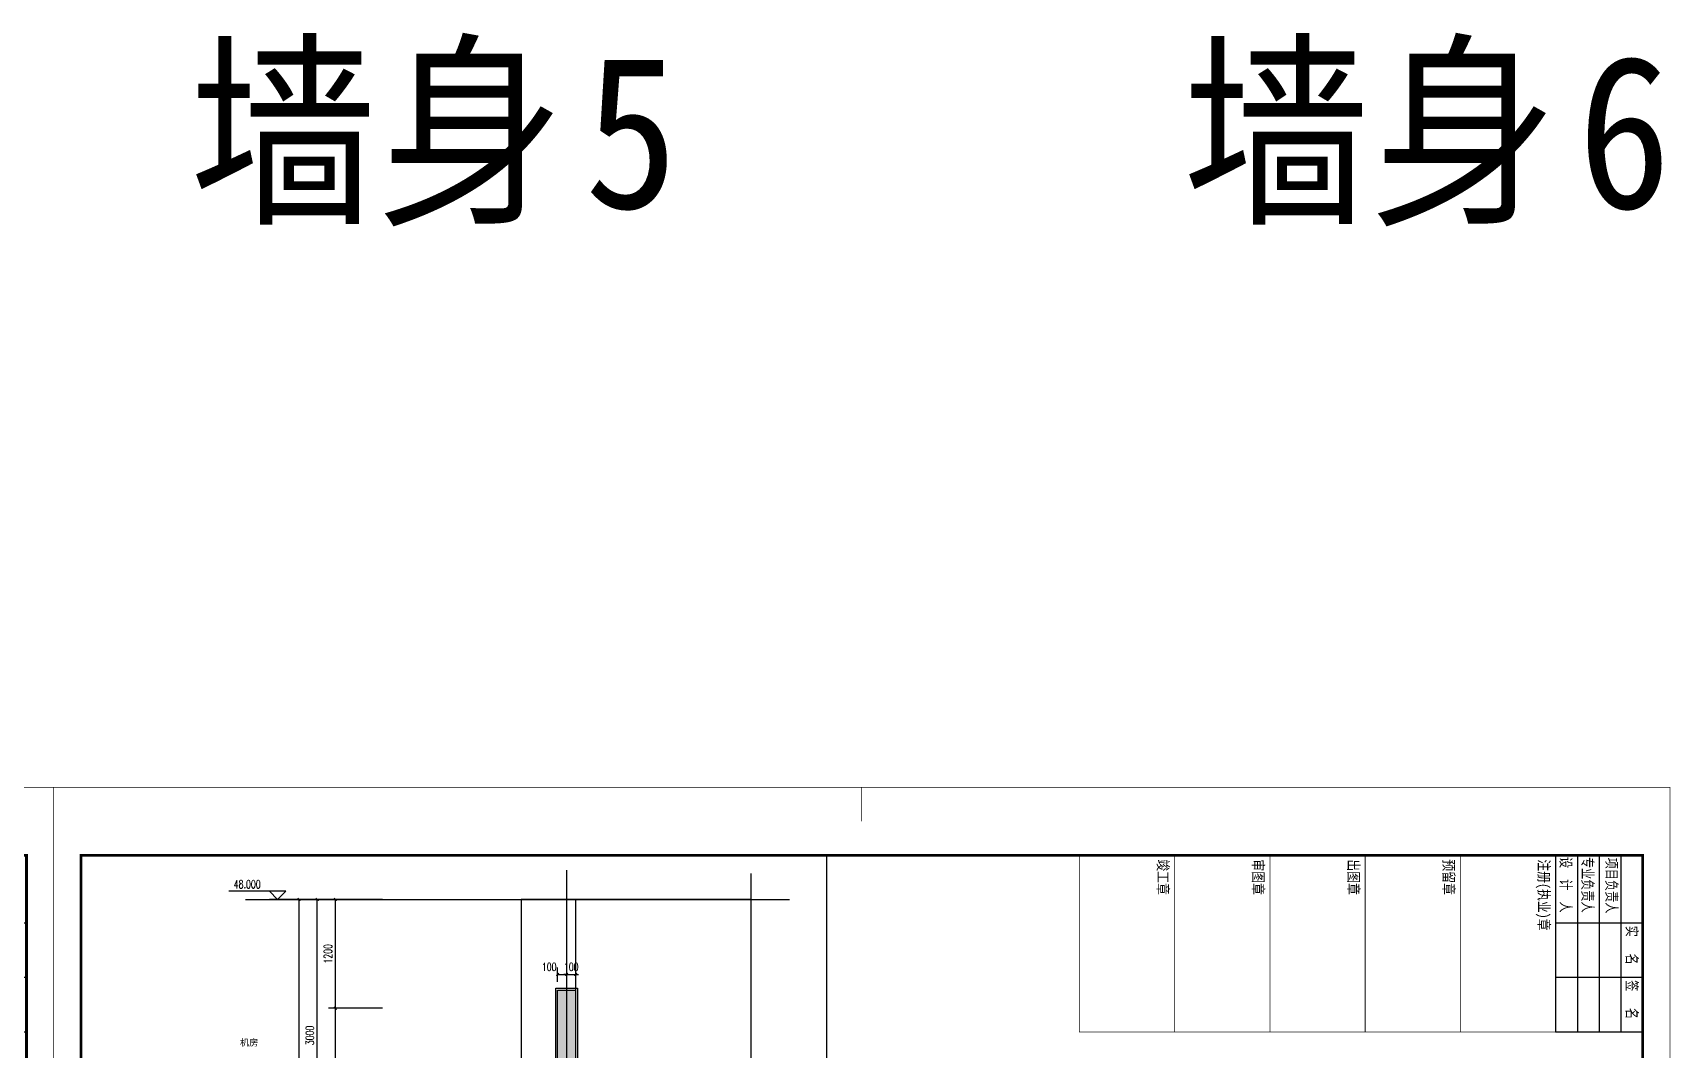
# Model space of a CAD drawing. Extents: x 1738711 to 2346805, y 1189731 to 2516152.
# Drawn here: x 1933242 to 1951297, y 1240742 to 1251951 of the extents above; entities that cross this region are included whole.
import ezdxf
from ezdxf.enums import TextEntityAlignment as Align

# ---------------------------------------------------------------- set-up
doc = ezdxf.new("R2010")
doc.units = 0
doc.header["$LTSCALE"] = 1000
doc.header["$MEASUREMENT"] = 0
for name, color, linetype in [('DIM_ELEV', 3, 'Continuous'), ('DIM_SYMB', 3, 'Continuous'), ('DOTE', 1, 'Continuous'), ('HZ', 7, 'Continuous'), ('PUB_DIM', 3, 'Continuous'), ('PUB_HATCH', 8, 'Continuous'), ('PUB_TEXT', 7, 'Continuous'), ('TK', 4, 'Continuous'), ('WALL', 40, 'Continuous'), ('切线', 35, 'Continuous'), ('看线', 8, 'Continuous')]:
    doc.layers.add(name, color=color, linetype=linetype)
doc.styles.add('_TCH_DIM', font='SIMPLEX', dxfattribs={"bigfont": 'GBCBIG'})
doc.styles.add('_TCH_DIM_T3', font='SIMPLEX', dxfattribs={"width": 0.705882, "bigfont": 'GBCBIG'})
doc.styles.add('STW', font='simhei_0.ttf')
doc.styles.add('宋体', font='SIMSUN.TTF', dxfattribs={"width": 0.75})
doc.styles.add('黑体', font='simhei_0.ttf', dxfattribs={"width": 0.9})
doc.dimstyles.new('_TCH_ARCH&&30', dxfattribs={"dimtxt": 89.25, "dimasz": 30, "dimexe": 75, "dimexo": 90, "dimgap": 37.875, "dimtad": 1, "dimdec": 0, "dimzin": 0, "dimdsep": 46, "dimtxsty": '_TCH_DIM_T3', "dimblk": 'ARCHTICK', "dimcen": 0.09, "dimclrt": 7, "dimazin": 2, "dimtfac": 1, "dimtdec": 0, "dimtix": 1, "dimtmove": 2, "dimatfit": 3, "dimfxl": 20, "dimtolj": 1, "dimtzin": 0, "dimarcsym": 0})

# ---------------------------------------------------------------- blocks, each defined once
blk = doc.blocks.new('章')
at = {"layer": 'TK', "color": 7, "const_width": 0.25}
for points in [[(0, 0), (65, 0), (65, -35), (0, -35)], [(0, -35), (65, -35), (65, -70), (0, -70)], [(0, -70), (65, -70), (65, -105), (0, -105)], [(0, -105), (65, -105), (65, -140), (0, -140)], [(0, -140), (65, -140), (65, -175), (0, -175)]]:
    blk.add_lwpolyline(points, close=True, dxfattribs=at)
at = {"layer": 'TK', "color": 7, "style": '宋体', "width": 0.8}
for s, p in [('注册(执业)章', (1.51, -6.28)), ('预留章', (1.51, -41.28)), ('出图章', (1.51, -76.28)), ('审图章', (1.51, -111.28)), ('竣工章', (1.51, -146.28))]:
    blk.add_text(s, height=4, dxfattribs=at).set_placement(p)
blk = doc.blocks.new('hjashrtahreahe')
for points in [[(2500, 58400), (9000, 58400)], [(2500, 58400), (2500, 55200)], [(5000, 58400), (5000, 55200)], [(7000, 58400), (7000, 55200)], [(9000, 58400), (9000, 55200)], [(2500, 57600), (9000, 57600)], [(2500, 56800), (9000, 56800)], [(2500, 56000), (9000, 56000)], [(2500, 55200), (9000, 55200)]]:
    blk.add_lwpolyline(points)
at = {"const_width": 25}
for points in [[(500, 29700), (0, 29700)], [(1250, 29700), (0, 29700)]]:
    blk.add_lwpolyline(points, dxfattribs=at)
at = {"layer": 'TK', "color": 7, "const_width": 25}
for points in [[(0, 59400), (84100, 59400), (84100, 0), (0, 0)], [(9000, 55200), (2500, 55200), (2500, 58400), (9000, 58400)]]:
    blk.add_lwpolyline(points, close=True, dxfattribs=at)
at = {"layer": 'TK', "color": 3, "const_width": 100}
blk.add_lwpolyline([(2500, 1000), (2500, 58400), (83100, 58400), (83100, 1000)], close=True, dxfattribs=at)
at = {"xscale": 100, "yscale": 100, "zscale": 100}
blk.add_blockref('章', (2500, 55200), dxfattribs=at)
at = {"style": '宋体', "width": 0.75}
for s, p in [('实   名', (5092, 57806)), ('签   名', (7092, 57806)), ('项目负责人', (2592, 57061)), ('专业负责人', (2565, 56178)), ('设  计  人', (2565, 55378))]:
    blk.add_text(s, height=400, dxfattribs=at).set_placement(p)
at = {"layer": 'TK', "style": '宋体', "width": 0.75}
for tag, height, p in [('项目负责人', 350, (6003, 57089)), ('专业负责人', 350, (6003, 56224)), ('设计人', 350, (6003, 55419)), ('版号1', 250, (77304, 22193)), ('时间1', 250, (82405, 22193)), ('版号2', 250, (77304, 21593)), ('时间2', 250, (82405, 21593)), ('版号3', 250, (77304, 20993)), ('时间3', 250, (82405, 20993)), ('建筑会签', 0.0001, (78978, 2403)), ('电气会签', 0.0001, (82128, 2403)), ('结构会签', 0.0001, (78978, 1803)), ('给排水会签', 0.0001, (78978, 1250)), ('暖通会签', 0.0001, (82128, 1803)), ('智能化会签', 0.0001, (82128, 1250))]:
    blk.add_attdef(tag, text='', height=height, dxfattribs=at).set_placement(p, align=Align.CENTER)
for tag, p in [('合作设计单位', (80816, 48986)), ('版号说明1', (79854, 22318)), ('版号说明2', (79854, 21718)), ('版号说明3', (79854, 21118)), ('浙江绿储科技有限公司', (80545, 16036)), ('百兆瓦级集中式熔盐储能关键', (80545, 14953)), ('设备研发及制造基地项目', (80545, 14603)), ('1#研发楼', (80545, 13636)), ('图名', (80545, 12436)), ('工程编号', (78978, 11461)), ('子项编号', (82128, 11461)), ('建筑', (78978, 10711)), ('图号', (82128, 10711)), ('施工图', (78978, 9961)), ('2023.03', (82128, 9961)), ('审定', (79353, 8461)), ('审核', (79353, 7711)), ('工程负责', (79353, 6961)), ('专业负责', (79353, 6211)), ('设计', (79353, 5461)), ('制图', (79353, 4711)), ('校对', (79353, 3961))]:
    blk.add_attdef(tag, text='', height=250, dxfattribs=at).set_placement(p, align=Align.MIDDLE_CENTER)
blk = doc.blocks.new('_ArchTick')
at = {"color": 0, "linetype": 'ByBlock', "const_width": 0.4}
blk.add_lwpolyline([(-0.5, -0.5), (0.5, 0.5)], dxfattribs=at)
blk = doc.blocks.new('*D380')
at = {"layer": 'Defpoints', "color": 0, "transparency": 16777216}
for p in [(1939129, 1241567), (1939029, 1241394), (1939129, 1241394)]:
    blk.add_point(p, dxfattribs=at)
at = {"layer": 'PUB_DIM', "color": 0, "lineweight": -2, "transparency": 16777216}
for p, q in [((1939029, 1241484), (1939029, 1241642)), ((1939129, 1241484), (1939129, 1241642)), ((1939029, 1241567), (1939129, 1241567))]:
    blk.add_line(p, q, dxfattribs=at)
at = {"layer": 'PUB_DIM', "color": 0, "lineweight": -2, "transparency": 16777216, "xscale": 30, "yscale": 30, "zscale": 30, "rotation": 180}
blk.add_blockref('_ArchTick', (1939029, 1241567), dxfattribs=at)
at = {"layer": 'PUB_DIM', "color": 0, "lineweight": -2, "transparency": 16777216, "xscale": 30, "yscale": 30, "zscale": 30}
blk.add_blockref('_ArchTick', (1939129, 1241567), dxfattribs=at)
at = {"layer": 'PUB_DIM', "color": 7, "transparency": 16777216, "insert": (1938936, 1241650), "char_height": 89.2, "attachment_point": 5, "style": '_TCH_DIM_T3'}
blk.add_mtext('\\A1;100', dxfattribs=at)
blk = doc.blocks.new('*D381')
at = {"layer": 'Defpoints', "color": 0, "transparency": 16777216}
for p in [(1939229, 1241567), (1939129, 1241394), (1939229, 1241394)]:
    blk.add_point(p, dxfattribs=at)
at = {"layer": 'PUB_DIM', "color": 0, "lineweight": -2, "transparency": 16777216}
for p, q in [((1939129, 1241484), (1939129, 1241642)), ((1939229, 1241484), (1939229, 1241642)), ((1939129, 1241567), (1939099, 1241567)), ((1939129, 1241567), (1939229, 1241567)), ((1939229, 1241567), (1939259, 1241567))]:
    blk.add_line(p, q, dxfattribs=at)
at = {"layer": 'PUB_DIM', "color": 0, "lineweight": -2, "transparency": 16777216, "xscale": 30, "yscale": 30, "zscale": 30}
blk.add_blockref('_ArchTick', (1939129, 1241567), dxfattribs=at)
at = {"layer": 'PUB_DIM', "color": 0, "lineweight": -2, "transparency": 16777216, "xscale": 30, "yscale": 30, "zscale": 30, "rotation": 180}
blk.add_blockref('_ArchTick', (1939229, 1241567), dxfattribs=at)
at = {"layer": 'PUB_DIM', "color": 7, "transparency": 16777216, "insert": (1939179, 1241650), "char_height": 89.2, "attachment_point": 5, "style": '_TCH_DIM_T3'}
blk.add_mtext('\\A1;100', dxfattribs=at)
blk = doc.blocks.new('*D1116')
at = {"layer": 'Defpoints', "color": 0, "transparency": 16777216}
for p in [(1936579, 1241194), (1937188, 1241194), (1937188, 1239394)]:
    blk.add_point(p, dxfattribs=at)
at = {"layer": 'PUB_DIM', "color": 0, "lineweight": -2, "transparency": 16777216}
for p, q in [((1937098, 1241194), (1936504, 1241194)), ((1936579, 1239394), (1936579, 1241194)), ((1937098, 1239394), (1936504, 1239394))]:
    blk.add_line(p, q, dxfattribs=at)
at = {"layer": 'PUB_DIM', "color": 0, "lineweight": -2, "transparency": 16777216, "xscale": 30, "yscale": 30, "zscale": 30}
for p, rotation in [((1936579, 1241194), 90), ((1936579, 1239394), 270)]:
    blk.add_blockref('_ArchTick', p, dxfattribs=dict(at, rotation=rotation))
at = {"layer": 'PUB_DIM', "color": 7, "transparency": 16777216, "insert": (1936497, 1240294), "char_height": 89.2, "attachment_point": 5, "rotation": 90, "style": '_TCH_DIM_T3'}
blk.add_mtext('\\A1;1800', dxfattribs=at)
blk = doc.blocks.new('*D1117')
at = {"layer": 'Defpoints', "color": 0, "transparency": 16777216}
for p in [(1936579, 1242394), (1937188, 1242394), (1937188, 1241194)]:
    blk.add_point(p, dxfattribs=at)
at = {"layer": 'PUB_DIM', "color": 0, "lineweight": -2, "transparency": 16777216}
for p, q in [((1937098, 1242394), (1936504, 1242394)), ((1936579, 1241194), (1936579, 1242394)), ((1937098, 1241194), (1936504, 1241194))]:
    blk.add_line(p, q, dxfattribs=at)
at = {"layer": 'PUB_DIM', "color": 0, "lineweight": -2, "transparency": 16777216, "xscale": 30, "yscale": 30, "zscale": 30}
for p, rotation in [((1936579, 1242394), 90), ((1936579, 1241194), 270)]:
    blk.add_blockref('_ArchTick', p, dxfattribs=dict(at, rotation=rotation))
at = {"layer": 'PUB_DIM', "color": 7, "transparency": 16777216, "insert": (1936497, 1241794), "char_height": 89.2, "attachment_point": 5, "rotation": 90, "style": '_TCH_DIM_T3'}
blk.add_mtext('\\A1;1200', dxfattribs=at)
blk = doc.blocks.new('*D1124')
at = {"layer": 'Defpoints', "color": 0, "transparency": 16777216}
for p in [(1936379, 1242394), (1937188, 1242394), (1937188, 1239394)]:
    blk.add_point(p, dxfattribs=at)
at = {"layer": 'PUB_DIM', "color": 0, "lineweight": -2, "transparency": 16777216}
for p, q in [((1937098, 1242394), (1936304, 1242394)), ((1936379, 1239394), (1936379, 1242394)), ((1937098, 1239394), (1936304, 1239394))]:
    blk.add_line(p, q, dxfattribs=at)
at = {"layer": 'PUB_DIM', "color": 0, "lineweight": -2, "transparency": 16777216, "xscale": 30, "yscale": 30, "zscale": 30}
for p, rotation in [((1936379, 1242394), 90), ((1936379, 1239394), 270)]:
    blk.add_blockref('_ArchTick', p, dxfattribs=dict(at, rotation=rotation))
at = {"layer": 'PUB_DIM', "color": 7, "transparency": 16777216, "insert": (1936297, 1240894), "char_height": 89.2, "attachment_point": 5, "rotation": 90, "style": '_TCH_DIM_T3'}
blk.add_mtext('\\A1;3000', dxfattribs=at)
blk = doc.blocks.new('*D1125')
at = {"layer": 'Defpoints', "color": 0, "transparency": 16777216}
for p in [(1936179, 1242394), (1937188, 1242394), (1937188, 1221594)]:
    blk.add_point(p, dxfattribs=at)
at = {"layer": 'PUB_DIM', "color": 0, "lineweight": -2, "transparency": 16777216}
for p, q in [((1937098, 1242394), (1936104, 1242394)), ((1936179, 1221594), (1936179, 1242394)), ((1937098, 1221594), (1936104, 1221594))]:
    blk.add_line(p, q, dxfattribs=at)
at = {"layer": 'PUB_DIM', "color": 0, "lineweight": -2, "transparency": 16777216, "xscale": 30, "yscale": 30, "zscale": 30}
for p, rotation in [((1936179, 1242394), 90), ((1936179, 1221594), 270)]:
    blk.add_blockref('_ArchTick', p, dxfattribs=dict(at, rotation=rotation))
at = {"layer": 'PUB_DIM', "color": 7, "transparency": 16777216, "insert": (1936097, 1231994), "char_height": 89.2, "attachment_point": 5, "rotation": 90, "style": '_TCH_DIM_T3'}
blk.add_mtext('\\A1;48300', dxfattribs=at)

msp = doc.modelspace()

# ---------------------------------------------------------------- hatches: boundary and pattern name
at = {"layer": 'PUB_HATCH'}
h = msp.add_hatch(dxfattribs=at)
h.set_pattern_fill('钢筋混凝土', color=256, scale=20, style=0)
h.set_pattern_definition([(45, (-300164.23, -150941.136), (-35.3553391, 35.3553391), []), (50, (-300164.23, -150941.14), (143.4520365, -12.550427), [15, -165]), (355, (-300164.23, -150941.14), (-27.750267, 150.438427), [12, -132]), (100.4514, (-300152.28, -150942.18), (115.701876, 137.8879084), [12.748038, -140.228422]), (46.1842, (-300164.23, -150901.14), (213.44821, -33.103803), [22.5, -247.5]), (96.6356, (-300146.44, -150903.9), (186.932541, 194.823574), [19.122058, -210.3426]), (351.1842, (-300164.23, -150901.14), (186.932389, 194.82372), [18, -198]), (21, (-300144.23, -150911.14), (119.3814104, -80.523778), [15, -165]), (326, (-300144.23, -150911.14), (48.663066, 145.030009), [12, -132]), (71.4514, (-300134.28, -150917.85), (168.044526, 64.506099), [12.748038, -140.228422]), (37.5, (-300164.23, -150941.136), (2.4319711, 66.5787708), [0, -130.4, 0, -134, 0, -132.5]), (7.5, (-300164.23, -150941.14), (52.6139075, 78.8823424), [0, -76.4, 0, -127.4, 0, -50.5]), (327.5, (-300208.83, -150941.136), (106.7644872, -4.5109743), [0, -50, 0, -156, 0, -207]), (317.5, (-300228.83, -150941.14), (116.637234, 20.0209965), [0, -65, 0, -103.6, 0, -147])])
h.paths.add_polyline_path([(1941163.2, 1239394.4), (1939228.8, 1239394.4), (1939228.8, 1239914.4), (1939308.8, 1239914.4), (1939308.8, 1239994.4), (1939228.8, 1239994.4), (1939228.8, 1241394.4), (1939028, 1241394.4), (1939028, 1239394.4), (1938928.8, 1239394.4), (1938928.8, 1239294.4), (1939005.6, 1239294.4), (1939028.8, 1239294.4), (1939028.8, 1238794.4), (1938928.8, 1238794.4), (1938928.8, 1238694.4), (1939028.8, 1238694.4), (1939028.8, 1238594.4), (1939328.8, 1238594.4), (1939328.8, 1239274.4), (1941163.2, 1239274.4)])

# ---------------------------------------------------------------- linework, layer by layer
at = {"layer": 'DIM_ELEV'}
for p, q in [((1936031.3, 1242484.4), (1935404.9, 1242484.4)), ((1935941.3, 1242394.4), (1935851.3, 1242484.4)), ((1936151.3, 1242394.4), (1935851.3, 1242394.4)), ((1935941.3, 1242394.4), (1936031.3, 1242484.4))]:
    msp.add_line(p, q, dxfattribs=at)
at = {"layer": 'DIM_SYMB'}
msp.add_lwpolyline([(1941163.2, 1221004.5), (1941163.2, 1231807.9), (1941100.2, 1231830.8), (1941226.2, 1231853), (1941163.2, 1231875.4), (1941163.2, 1242678.8)], dxfattribs=at)
at = {"layer": 'DOTE'}
for p, q in [((1939128.8, 1242716.7), (1939128.8, 1221032.3)), ((1935589.6, 1242394.4), (1941584.1, 1242394.4))]:
    msp.add_line(p, q, dxfattribs=at)
at = {"layer": 'WALL'}
for p, q in [((1939028, 1239394.4), (1939028, 1241394.4)), ((1939028, 1241394.4), (1939228.8, 1241394.4)), ((1939228.8, 1239994.4), (1939228.8, 1241394.4))]:
    msp.add_line(p, q, dxfattribs=at)
at = {"layer": '切线'}
msp.add_lwpolyline([(1939080.8, 1238574.4), (1939008.8, 1238574.4), (1939008.8, 1238674.4), (1938908.8, 1238674.4), (1938908.8, 1238814.4), (1939008.8, 1238814.4), (1939008.8, 1239274.4), (1938908.8, 1239274.4), (1938908.8, 1239414.4), (1939008, 1239414.4), (1939008, 1241414.4), (1939248.8, 1241414.4), (1939248.8, 1240014.4), (1939328.8, 1240014.4), (1939328.8, 1239894.4), (1939228.8, 1239894.4)], dxfattribs=at)
at = {"layer": '看线'}
for p, q in [((1941994.6, 1242881.6), (1941994.6, 1220651.6)), ((1941163.2, 1242394.4), (1938628.8, 1242394.4)), ((1938628.8, 1242394.4), (1938628.8, 1236494.4)), ((1939228.8, 1241394.4), (1939228.8, 1242394.4))]:
    msp.add_line(p, q, dxfattribs=at)

# ---------------------------------------------------------------- block references
at = {"xscale": 0.3, "yscale": 0.3, "zscale": 0.3, "rotation": 270}
for p in [(1915653.1, 1243631.6), (1933473.1, 1243631.6)]:
    msp.add_blockref('hjashrtahreahe', p, dxfattribs=at)

# ---------------------------------------------------------------- texts
at = {"style": 'STW'}
msp.add_text('机房', height=72.1, dxfattribs=at).set_placement((1935527.4, 1240779.4))
at = {"layer": 'HZ', "color": 40, "style": '黑体', "width": 0.9}
for s, height, p in [('墙身', 1682.36, (1934971.5, 1250016.9)), ('墙身', 1682.36, (1945920.5, 1250016.9)), ('5', 1682.4, (1939326.8, 1250016.9)), ('6', 1682.4, (1950275.7, 1250016.9))]:
    msp.add_text(s, height=height, dxfattribs=at).set_placement(p)
at = {"layer": 'PUB_TEXT', "color": 7, "style": '_TCH_DIM', "width": 0.705882}
msp.add_text('48.000', height=89.25, dxfattribs=at).set_placement((1935458.3, 1242515.9))

# ---------------------------------------------------------------- dimensions: what is measured, and where the dimension line sits
at = {"layer": 'PUB_DIM'}
for p1, distance, text, picture, middle in [((1937188.3, 1221594.4), 1009.1, '48300', '*D1125', (1936096.7, 1231994.4)), ((1937188.3, 1239394.4), 809.1, '3000', '*D1124', (1936296.7, 1240894.4))]:
    dim = msp.add_aligned_dim(p1=p1, p2=(1937188.3, 1242394.4), distance=distance, text=text, dimstyle='_TCH_ARCH&&30', dxfattribs=at)
    dim.commit()
    dim.dimension.update_dxf_attribs({"geometry": picture, "text_midpoint": middle})
for p1, p2, distance, picture, middle in [((1937188.3, 1241194.4), (1937188.3, 1242394.4), 609.1, '*D1117', (1936496.7, 1241794.4)), ((1939128.8, 1241394.4), (1939228.8, 1241394.4), 173.1, '*D381', (1939178.8, 1241650)), ((1937188.3, 1239394.4), (1937188.3, 1241194.4), 609.1, '*D1116', (1936496.7, 1240294.4))]:
    dim = msp.add_aligned_dim(p1=p1, p2=p2, distance=distance, dimstyle='_TCH_ARCH&&30', dxfattribs=at)
    dim.commit()
    dim.dimension.update_dxf_attribs({"geometry": picture, "text_midpoint": middle})
dim = msp.add_linear_dim(base=(1939128.8, 1241567.5), p1=(1939029, 1241394.4), p2=(1939128.8, 1241394.4), angle=0, dimstyle='_TCH_ARCH&&30', dxfattribs=at)
dim.commit()
dim.dimension.update_dxf_attribs({"geometry": '*D380', "text_midpoint": (1938936.5, 1241650), "dimtype": 129})

doc.saveas('drawing.dxf')
